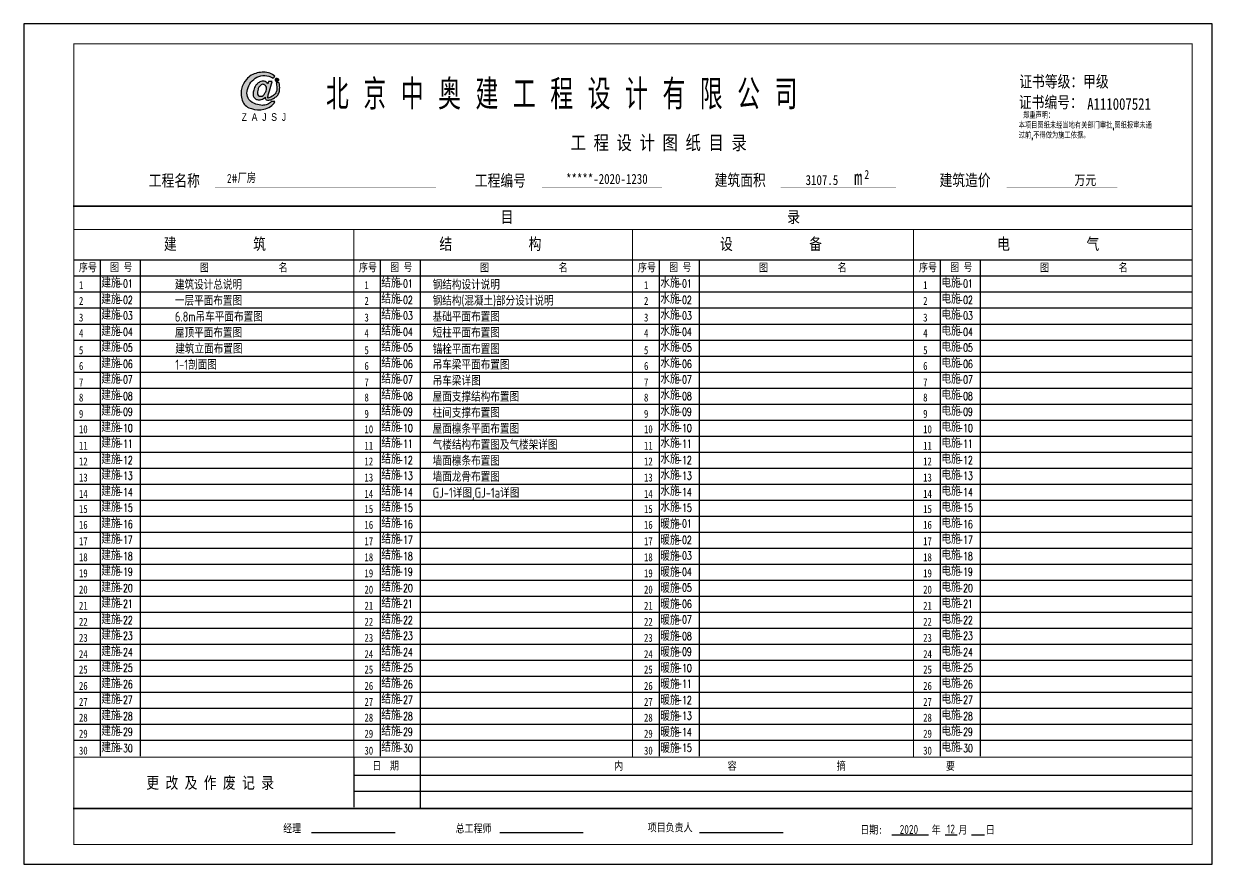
# Model space of a CAD drawing. Extents: x -33967 to 1773478, y -1022458 to -784650.
# Drawn here: x 41065 to 100465, y -826650 to -784650 of the extents above; entities that cross this region are included whole.
import ezdxf
from ezdxf.enums import TextEntityAlignment as Align

# ---------------------------------------------------------------- set-up
doc = ezdxf.new("R2010")
doc.units = 0
doc.header["$LTSCALE"] = 1000
doc.header["$MEASUREMENT"] = 0
for name, color, linetype in [('PUB_TEXT', 7, 'Continuous'), ('PUB_TITLE', 4, 'Continuous'), ('TK', 4, 'Continuous'), ('图框文字', 120, 'Continuous'), ('图签', 3, 'Continuous')]:
    doc.layers.add(name, color=color, linetype=linetype)
doc.styles.add('$DDT_AUDIT_GENERATED_(A9)', font='', dxfattribs={"width": 0.8})
doc.styles.add('-黑体', font='tssdeng.shx', dxfattribs={"bigfont": 'tssdchn.shx'})
doc.styles.add('_HZTXT', font='tssdeng.shx', dxfattribs={"width": 0.8, "bigfont": 'tssdchn.shx'})
doc.styles.add('_ROMANS', font='ROMANS.shx', dxfattribs={"width": 0.6})
doc.styles.add('HZ', font='txt.shx', dxfattribs={"width": 0.8, "bigfont": '000hztxt.shx'})
doc.styles.get('$DDT_AUDIT_GENERATED_(A9)').set_extended_font_data('SimSun')

# ---------------------------------------------------------------- blocks, each defined once
blk = doc.blocks.new('dd')
at = {"layer": '图签'}
h = blk.add_hatch(color=5, dxfattribs=at)
h.set_gradient(color1=(0, 0, 255), color2=(36, 36, 255), one_color=1, tint=0.57)
h.paths.add_polyline_path([(452, 1270, -0.093206), (531, 1562, -0.136321), (716, 1807, -0.161039), (988, 1948, -0.108591), (1307, 1935, -0.049497), (1479, 1861, 0.062627), (1539, 1932, 0.094388), (1351, 2056, 0.136326), (854, 2062, 0.161722), (430, 1810, 0.133661), (243, 1435, 0.158414), (286, 937, 0.22517), (632, 669, 0.138663), (1107, 646, 0.074676), (1375, 753, 0.125344), (1543, 944, 0.006312), (1413, 948, -0.090385), (1244, 833, -0.096745), (1053, 797, -0.073845), (803, 850, -0.140868), (530, 1020, -0.160753)])
h = blk.add_hatch(color=5, dxfattribs=at)
h.set_gradient(color1=(0, 0, 255), color2=(36, 36, 255), one_color=1, tint=0.57)
h.paths.add_polyline_path([(1306, 1289, 0.011169), (1334, 1370, 0.005807), (1431, 1724, 0.01105), (1292, 1724, 0.016796), (1267, 1634, 0.125943), (1203, 1704, 0.083806), (1120, 1739, 0.082879), (1047, 1739, -0.008503), (952, 1710, 0.060057), (844, 1628, 0.086078), (774, 1532, 0.099424), (705, 1347, 0.12153), (690, 1225, 0.102644), (719, 1122, 0.056648), (797, 1042, 0.092914), (913, 1013, 0.194578), (1098, 1064, -0.002562), (1175, 1122, 0.064354), (1167, 1068, 0.172385), (1207, 1017, 0.105458), (1300, 1002, 0.086567), (1454, 1046, 0.047674), (1592, 1136, 0.166359), (1692, 1274, 0.096748), (1728, 1431, 0.03151), (1728, 1548, 0.041815), (1700, 1691, 0.007654), (1588, 1673, -0.009919), (1610, 1585, -0.068269), (1624, 1482, -0.105336), (1605, 1352, -0.14652), (1528, 1223, -0.070486), (1434, 1151, -0.077937), (1341, 1103, -0.127098), (1272, 1084, -0.114215), (1267, 1129, -0.007609)])
h.paths.add_polyline_path([(865, 1245, -0.099994), (863, 1328, -0.050974), (888, 1427, -0.120527), (938, 1529, -0.043888), (1002, 1595, -0.08446), (1063, 1619, -0.147309), (1127, 1607, -0.037474), (1177, 1572, -0.06931), (1209, 1507, -0.067662), (1213, 1431, -0.02676), (1211, 1413, 0.017209), (1183, 1329, -0.048815), (1120, 1223, -0.139096), (1046, 1163, -0.097991), (944, 1153, -0.085394), (909, 1169, -0.149141)], flags=16)
h = blk.add_hatch(color=1, dxfattribs=at)
h.set_gradient(color1=(255, 0, 0), color2=(255, 0, 0), tint=0.57)
h.paths.add_polyline_path([(1557, 1818, 0.386553), (1564, 1757, 0.170676), (1604, 1736, 0.082224), (1657, 1743, 0.087509), (1686, 1766, 0.264235), (1694, 1804, 0.244333), (1636, 1850, 0.30271)])
blk.add_lwpolyline([(1539, 1932, 0.094388), (1351, 2056, 0.136326), (854, 2062, 0.161722), (430, 1810, 0.133661), (243, 1435, 0.158414), (286, 937, 0.22517), (632, 669, 0.138663), (1107, 646, 0.074676), (1375, 753, 0.125344), (1543, 944, 0.006312), (1413, 948, -0.090385), (1244, 833, -0.096745), (1053, 797, -0.073845), (803, 850, -0.140868), (530, 1020, -0.160753), (452, 1270, -0.093206), (531, 1562, -0.136321), (716, 1807, -0.161039), (988, 1948, -0.108591), (1307, 1935, -0.049497), (1479, 1861, 0.062627)], format="xyb", close=True, dxfattribs=at)
for points in [[(1431, 1724, 0.011041), (1292, 1724, 0.016796), (1267, 1634, 0.125943), (1203, 1704, 0.083806), (1120, 1739, 0.082879), (1047, 1739, -0.008503), (952, 1710, 0.060057), (844, 1628, 0.086078), (774, 1532, 0.099424), (705, 1347, 0.12153), (690, 1225, 0.102644), (719, 1122, 0.056648), (797, 1042, 0.092914), (913, 1013, 0.194578), (1098, 1064, -0.002562), (1175, 1122, 0.064354), (1167, 1068, 0.172385), (1207, 1017, 0.105458), (1300, 1002, 0.086567), (1454, 1046, 0.047674), (1592, 1136, 0.166359), (1692, 1274, 0.096748), (1728, 1431, 0.03151), (1728, 1548, 0.041815), (1700, 1691, 0.007654), (1588, 1673, -0.009919), (1610, 1585, -0.068269), (1624, 1482, -0.105336), (1605, 1352, -0.14652), (1528, 1223, -0.070486), (1434, 1151, -0.077937), (1341, 1103, -0.127098), (1272, 1084, -0.114215), (1267, 1129, -0.007609), (1306, 1289, 0.011169), (1334, 1370, 0.005782), (1430, 1722, 0.069025)], [(1213, 1431, 0.067662), (1209, 1507, 0.06931), (1177, 1572, 0.037474), (1127, 1607, 0.147309), (1063, 1619, 0.08446), (1002, 1595, 0.043888), (938, 1529, 0.120527), (888, 1427, 0.050974), (863, 1328, 0.099994), (865, 1245, 0.149141), (909, 1169, 0.085394), (944, 1153, 0.097991), (1046, 1163, 0.139096), (1120, 1223, 0.048815), (1183, 1329, -0.017209), (1211, 1413, 0.02676), (1213, 1431, 0.441273)], [(1694, 1804, 0.243958), (1636, 1850, 0.303117), (1557, 1818, 0.386553), (1564, 1757, 0.170676), (1604, 1736, 0.082224), (1657, 1743, 0.087509), (1686, 1766, 0.264235), (1694, 1804, -7.823139)]]:
    blk.add_lwpolyline(points, format="xyb", dxfattribs=at)
at = {"insert": (246, 492), "char_height": 300, "width": 8000, "attachment_point": 1, "style": 'HZ'}
blk.add_mtext('{\\fArial|b0|i0|c0|p32;Z  A  J  S  J}', dxfattribs=at)

msp = doc.modelspace()

# ---------------------------------------------------------------- linework, layer by layer
at = {"color": 0}
for p, q in [((43565.3, -796453.7), (99461.4, -796453.7)), ((44878.4, -796467.3), (44878.4, -821247.1)), ((46878.4, -796467.3), (46878.4, -821247.1)), ((58875.1, -796467.3), (58875.1, -821247.1)), ((60875.1, -796467.3), (60875.1, -823848)), ((72819.9, -796467.3), (72819.9, -821247.1)), ((74819.9, -796467.3), (74819.9, -821247.1)), ((86866.1, -796467.3), (86866.1, -821247.1)), ((88866.1, -796467.3), (88866.1, -821247.1)), ((43565.3, -797253.7), (99461.4, -797253.7)), ((43565.3, -798053.7), (99461.4, -798053.7)), ((43565.3, -798853.7), (99461.4, -798853.7)), ((43565.3, -799653.7), (99461.4, -799653.7)), ((43565.3, -800453.7), (99461.4, -800453.7)), ((43565.3, -801253.7), (99461.4, -801253.7)), ((43565.3, -802053.7), (99461.4, -802053.7)), ((43565.3, -802853.7), (99461.4, -802853.7)), ((43565.3, -803653.7), (99461.4, -803653.7)), ((43565.3, -804453.7), (99461.4, -804453.7)), ((43565.3, -805253.7), (99461.4, -805253.7)), ((43565.3, -806053.7), (99461.4, -806053.7)), ((43565.3, -806853.7), (99461.4, -806853.7)), ((43565.3, -807653.7), (99461.4, -807653.7)), ((43565.3, -808453.7), (99461.4, -808453.7)), ((43565.3, -809253.7), (99461.4, -809253.7)), ((43565.3, -810053.7), (99461.4, -810053.7)), ((43565.3, -810853.7), (99461.4, -810853.7)), ((43565.3, -811653.7), (99461.4, -811653.7)), ((43565.3, -812453.7), (99461.4, -812453.7)), ((43565.3, -813253.7), (99461.4, -813253.7)), ((43565.3, -814053.7), (99461.4, -814053.7)), ((43565.3, -814853.7), (99461.4, -814853.7)), ((43565.3, -815653.7), (99461.4, -815653.7)), ((43565.3, -816453.7), (99461.4, -816453.7)), ((43565.3, -817253.7), (99461.4, -817253.7)), ((43565.3, -818053.7), (99461.4, -818053.7)), ((43565.3, -818853.7), (99461.4, -818853.7)), ((43565.3, -819653.7), (99461.4, -819653.7)), ((43565.3, -820453.7), (99461.4, -820453.7)), ((57556.9, -821319.8), (57556.9, -823799.4)), ((57556.9, -822205.6), (99465.3, -822205.6)), ((57556.9, -823005.6), (99465.3, -823005.6)), ((55452.8, -825072.3), (59627.3, -825072.3)), ((64854.2, -825072.3), (69028.7, -825072.3)), ((74846.3, -825072.3), (79020.7, -825072.3)), ((84443.6, -825186.7), (86290.8, -825186.7)), ((87120.7, -825186.7), (87709.6, -825186.7)), ((88432.5, -825186.7), (89075, -825186.7))]:
    msp.add_line(p, q, dxfattribs=at)
for points, const_width in [([(50616.1, -792813.9), (61671.3, -792813.9)], 27.6), ([(66968.3, -792813.9), (72968.3, -792813.9)], 27.6), ([(78897.8, -792813.9), (84660.4, -792813.9)], 27.6), ([(90194.8, -792813.9), (95720, -792813.9)], 27.6), ([(43527.2, -793759.7), (99480.3, -793759.7)], 82.8), ([(43565.3, -794934.9), (99448.4, -794934.9)], 27.6), ([(57561.9, -794917.2), (57561.9, -821300.6)], 36.8), ([(71490.3, -794917.2), (71490.3, -821300.6)], 36.8), ([(71490.3, -794917.2), (71490.3, -821300.6)], 36.8), ([(85536.4, -794899.4), (85536.4, -821282.9)], 36.8), ([(85536.4, -794899.4), (85536.4, -821282.9)], 36.8), ([(85536.4, -794917.2), (85536.4, -821300.6)], 36.8), ([(43530, -821300.6), (99449.3, -821300.6)], 27.6), ([(43566.3, -821300.6), (99449.3, -821300.6)], 27.6), ([(43530, -823864.6), (99449.3, -823864.6)], 82.8)]:
    msp.add_lwpolyline(points, dxfattribs=dict(const_width=const_width))
at = {"color": 0, "const_width": 50}
for points in [[(43565.3, -794934.9), (99448.4, -794934.9)], [(57561.9, -794917.2), (57561.9, -821300.6)], [(71490.3, -794917.2), (71490.3, -821300.6)], [(85536.4, -794899.4), (85536.4, -821282.9)], [(43566.3, -821300.6), (99449.3, -821300.6)]]:
    msp.add_lwpolyline(points, dxfattribs=at)
at = {"layer": 'PUB_TITLE'}
msp.add_lwpolyline([(100465.3, -826650.2), (100465.3, -784650.2), (41065.3, -784650.2), (41065.3, -826650.2), (100465.3, -826650.2)], dxfattribs=at)
msp.add_lwpolyline([(41065.3, -826650.2), (100465.3, -826650.2), (100465.3, -784650.2), (41065.3, -784650.2)], close=True, dxfattribs=at)
at = {"layer": 'TK', "const_width": 50}
msp.add_lwpolyline([(43565.3, -785650.2), (99465.3, -785650.2), (99465.3, -825671.7), (43565.3, -825671.7), (43565.3, -785650.2)], dxfattribs=at)

# ---------------------------------------------------------------- block references
at = {"layer": '图签', "xscale": 1.28000000026077, "yscale": 1.28000000026077, "zscale": 1.28000000026077}
msp.add_blockref('dd', (51642.1, -789748.4), dxfattribs=at)

# ---------------------------------------------------------------- texts
at = {"style": '-黑体', "width": 0.8}
msp.add_text('北 京 中 奥 建 工 程 设 计 有 限 公 司', height=1500, dxfattribs=at).set_placement((56171.2, -788934.4))
at = {"insert": (90792.3, -789078.1), "char_height": 300, "width": 8000, "attachment_point": 1, "style": 'HZ'}
msp.add_mtext(' 郑重声明：\\P本项目图纸未经当地有关部门审批,图纸报审未通 \\P过前,不得做为施工依据。', dxfattribs=at)
at = {"layer": 'PUB_TEXT'}
for s, height, style, width, p in [('证书等级：甲级', 585, '$DDT_AUDIT_GENERATED_(A9)', 0.8, (90821.8, -787827.4)), ('证书编号：', 585, '$DDT_AUDIT_GENERATED_(A9)', 0.8, (90801.4, -788863)), ('A111007521', 585, '$DDT_AUDIT_GENERATED_(A9)', 0.8, (94217.8, -788949.4)), ('工 程 设 计 图 纸 目 录', 702, '$DDT_AUDIT_GENERATED_(A9)', 0.8, (68398.9, -790944.7)), ('工程名称', 585, '$DDT_AUDIT_GENERATED_(A9)', 0.8, (47313.8, -792777.5)), ('工程编号', 585, '$DDT_AUDIT_GENERATED_(A9)', 0.8, (63609.3, -792776)), ('建筑面积', 585, '$DDT_AUDIT_GENERATED_(A9)', 0.8, (75595.4, -792754.6)), ('建筑造价', 585, '$DDT_AUDIT_GENERATED_(A9)', 0.8, (86835.8, -792755.2)), ('目                                           录', 585, '$DDT_AUDIT_GENERATED_(A9)', 0.8, (64896.3, -794598.3)), ('建            筑', 585, '$DDT_AUDIT_GENERATED_(A9)', 0.8, (48070.4, -795944.1)), ('结            构', 585, '$DDT_AUDIT_GENERATED_(A9)', 0.8, (61838.2, -795944.1)), ('设            备', 585, '$DDT_AUDIT_GENERATED_(A9)', 0.8, (75864.3, -795944.1)), ('电            气', 585, '$DDT_AUDIT_GENERATED_(A9)', 0.8, (89718.2, -795944.1)), ('序号', 400, '$DDT_AUDIT_GENERATED_(A9)', 0.8, (43823.3, -797022.2)), ('图 号', 400, '$DDT_AUDIT_GENERATED_(A9)', 0.8, (45378.7, -797015.8)), ('图                名', 400, '$DDT_AUDIT_GENERATED_(A9)', 0.8, (49870.5, -797026.9)), ('序号', 400, '$DDT_AUDIT_GENERATED_(A9)', 0.8, (57820, -797022.2)), ('图 号', 400, '$DDT_AUDIT_GENERATED_(A9)', 0.8, (59375.3, -797015.8)), ('图                名', 400, '$DDT_AUDIT_GENERATED_(A9)', 0.8, (63867.1, -797026.9)), ('序号', 400, '$DDT_AUDIT_GENERATED_(A9)', 0.8, (71764.9, -797022.2)), ('图 号', 400, '$DDT_AUDIT_GENERATED_(A9)', 0.8, (73320.2, -797015.8)), ('图                名', 400, '$DDT_AUDIT_GENERATED_(A9)', 0.8, (77812, -797026.9)), ('序号', 400, '$DDT_AUDIT_GENERATED_(A9)', 0.8, (85811, -797022.2)), ('图 号', 400, '$DDT_AUDIT_GENERATED_(A9)', 0.8, (87366.4, -797015.8)), ('图                名', 400, '$DDT_AUDIT_GENERATED_(A9)', 0.8, (91858.2, -797026.9)), ('1', 400, '$DDT_AUDIT_GENERATED_(A9)', 0.8, (43823.3, -797911.4)), ('建施', 500, '_HZTXT', 0.8, (44940.7, -797834.7)), ('-01', 400, '_ROMANS', 0.7, (45717.7, -797834.7)), ('1', 400, '$DDT_AUDIT_GENERATED_(A9)', 0.8, (58093.1, -797911.4)), ('结施', 500, '_HZTXT', 0.8, (58937.3, -797834.7)), ('-01', 400, '_ROMANS', 0.7, (59714.3, -797834.7)), ('1', 400, '$DDT_AUDIT_GENERATED_(A9)', 0.8, (72064, -797911.4)), ('水施', 500, '_HZTXT', 0.8, (72882.2, -797834.7)), ('-01', 400, '_ROMANS', 0.7, (73659.2, -797834.7)), ('1', 400, '$DDT_AUDIT_GENERATED_(A9)', 0.8, (86017.2, -797911.4)), ('电施', 500, '_HZTXT', 0.8, (86928.4, -797834.7)), ('-01', 400, '_ROMANS', 0.7, (87705.4, -797834.7)), ('2', 400, '$DDT_AUDIT_GENERATED_(A9)', 0.8, (43823.3, -798698.6)), ('建施', 500, '_HZTXT', 0.8, (44940.7, -798652.1)), ('-02', 400, '_ROMANS', 0.7, (45717.7, -798652.1)), ('2', 400, '$DDT_AUDIT_GENERATED_(A9)', 0.8, (58093.1, -798698.6)), ('结施', 500, '_HZTXT', 0.8, (58937.3, -798634.7)), ('-02', 400, '_ROMANS', 0.7, (59714.3, -798652.1)), ('2', 400, '$DDT_AUDIT_GENERATED_(A9)', 0.8, (72064, -798698.6)), ('水施', 500, '_HZTXT', 0.8, (72882.2, -798634.7)), ('-02', 400, '_ROMANS', 0.7, (73659.2, -798652.1)), ('2', 400, '$DDT_AUDIT_GENERATED_(A9)', 0.8, (86017.2, -798698.6)), ('电施', 500, '_HZTXT', 0.8, (86928.4, -798634.7)), ('-02', 400, '_ROMANS', 0.7, (87705.4, -798652.1)), ('建施', 500, '_HZTXT', 0.8, (44940.7, -799434.7)), ('结施', 500, '_HZTXT', 0.8, (58937.3, -799434.7)), ('水施', 500, '_HZTXT', 0.8, (72882.2, -799434.7)), ('电施', 500, '_HZTXT', 0.8, (86928.4, -799434.7)), ('3', 400, '$DDT_AUDIT_GENERATED_(A9)', 0.8, (43823.3, -799529.5)), ('-03', 400, '_ROMANS', 0.7, (45717.7, -799434.7)), ('3', 400, '$DDT_AUDIT_GENERATED_(A9)', 0.8, (58093.1, -799529.5)), ('-03', 400, '_ROMANS', 0.7, (59714.3, -799434.7)), ('3', 400, '$DDT_AUDIT_GENERATED_(A9)', 0.8, (72064, -799529.5)), ('-03', 400, '_ROMANS', 0.7, (73659.2, -799434.7)), ('3', 400, '$DDT_AUDIT_GENERATED_(A9)', 0.8, (86017.2, -799529.5)), ('-03', 400, '_ROMANS', 0.7, (87705.4, -799434.7)), ('4', 400, '$DDT_AUDIT_GENERATED_(A9)', 0.8, (43823.3, -800316.7)), ('建施', 500, '_HZTXT', 0.8, (44940.7, -800252.1)), ('-04', 400, '_ROMANS', 0.7, (45717.7, -800252.1)), ('4', 400, '$DDT_AUDIT_GENERATED_(A9)', 0.8, (58093.1, -800316.7)), ('结施', 500, '_HZTXT', 0.8, (58937.3, -800234.7)), ('-04', 400, '_ROMANS', 0.7, (59714.3, -800252.1)), ('4', 400, '$DDT_AUDIT_GENERATED_(A9)', 0.8, (72064, -800316.7)), ('水施', 500, '_HZTXT', 0.8, (72882.2, -800234.7)), ('-04', 400, '_ROMANS', 0.7, (73659.2, -800252.1)), ('4', 400, '$DDT_AUDIT_GENERATED_(A9)', 0.8, (86017.2, -800316.7)), ('电施', 500, '_HZTXT', 0.8, (86928.4, -800234.7)), ('-04', 400, '_ROMANS', 0.7, (87705.4, -800252.1)), ('建施', 500, '_HZTXT', 0.8, (44940.7, -801034.7)), ('-05', 400, '_ROMANS', 0.7, (45717.7, -801034.7)), ('结施', 500, '_HZTXT', 0.8, (58937.3, -801034.7)), ('-05', 400, '_ROMANS', 0.7, (59714.3, -801034.7)), ('水施', 500, '_HZTXT', 0.8, (72882.2, -801034.7)), ('-05', 400, '_ROMANS', 0.7, (73659.2, -801034.7)), ('电施', 500, '_HZTXT', 0.8, (86928.4, -801034.7)), ('-05', 400, '_ROMANS', 0.7, (87705.4, -801034.7)), ('5', 400, '$DDT_AUDIT_GENERATED_(A9)', 0.8, (43823.3, -801162.2)), ('建施', 500, '_HZTXT', 0.8, (44940.7, -801852.1)), ('5', 400, '$DDT_AUDIT_GENERATED_(A9)', 0.8, (58093.1, -801162.2)), ('结施', 500, '_HZTXT', 0.8, (58937.3, -801834.7)), ('5', 400, '$DDT_AUDIT_GENERATED_(A9)', 0.8, (72064, -801162.2)), ('水施', 500, '_HZTXT', 0.8, (72882.2, -801834.7)), ('5', 400, '$DDT_AUDIT_GENERATED_(A9)', 0.8, (86017.2, -801162.2)), ('电施', 500, '_HZTXT', 0.8, (86928.4, -801834.7)), ('6', 400, '$DDT_AUDIT_GENERATED_(A9)', 0.8, (43823.3, -801949.4)), ('-06', 400, '_ROMANS', 0.7, (45717.7, -801852.1)), ('6', 400, '$DDT_AUDIT_GENERATED_(A9)', 0.8, (58093.1, -801949.4)), ('-06', 400, '_ROMANS', 0.7, (59714.3, -801852.1)), ('6', 400, '$DDT_AUDIT_GENERATED_(A9)', 0.8, (72064, -801949.4)), ('-06', 400, '_ROMANS', 0.7, (73659.2, -801852.1)), ('6', 400, '$DDT_AUDIT_GENERATED_(A9)', 0.8, (86017.2, -801949.4)), ('-06', 400, '_ROMANS', 0.7, (87705.4, -801852.1)), ('7', 400, '$DDT_AUDIT_GENERATED_(A9)', 0.8, (43823.3, -802765.7)), ('建施', 500, '_HZTXT', 0.8, (44940.7, -802634.7)), ('-07', 400, '_ROMANS', 0.7, (45717.7, -802634.7)), ('7', 400, '$DDT_AUDIT_GENERATED_(A9)', 0.8, (58093.1, -802765.7)), ('结施', 500, '_HZTXT', 0.8, (58937.3, -802634.7)), ('-07', 400, '_ROMANS', 0.7, (59714.3, -802634.7)), ('7', 400, '$DDT_AUDIT_GENERATED_(A9)', 0.8, (72064, -802765.7)), ('水施', 500, '_HZTXT', 0.8, (72882.2, -802634.7)), ('-07', 400, '_ROMANS', 0.7, (73659.2, -802634.7)), ('7', 400, '$DDT_AUDIT_GENERATED_(A9)', 0.8, (86017.2, -802765.7)), ('电施', 500, '_HZTXT', 0.8, (86928.4, -802634.7)), ('-07', 400, '_ROMANS', 0.7, (87705.4, -802634.7)), ('建施', 500, '_HZTXT', 0.8, (44940.7, -803452.1)), ('-08', 400, '_ROMANS', 0.7, (45717.7, -803452.1)), ('结施', 500, '_HZTXT', 0.8, (58937.3, -803434.7)), ('-08', 400, '_ROMANS', 0.7, (59714.3, -803452.1)), ('水施', 500, '_HZTXT', 0.8, (72882.2, -803434.7)), ('-08', 400, '_ROMANS', 0.7, (73659.2, -803452.1)), ('电施', 500, '_HZTXT', 0.8, (86928.4, -803434.7)), ('-08', 400, '_ROMANS', 0.7, (87705.4, -803452.1)), ('8', 400, '$DDT_AUDIT_GENERATED_(A9)', 0.8, (43823.3, -803523.7)), ('8', 400, '$DDT_AUDIT_GENERATED_(A9)', 0.8, (58093.1, -803523.7)), ('8', 400, '$DDT_AUDIT_GENERATED_(A9)', 0.8, (72064, -803523.7)), ('8', 400, '$DDT_AUDIT_GENERATED_(A9)', 0.8, (86017.2, -803523.7)), ('9', 400, '$DDT_AUDIT_GENERATED_(A9)', 0.8, (43823.3, -804340.1)), ('建施', 500, '_HZTXT', 0.8, (44940.7, -804234.7)), ('-09', 400, '_ROMANS', 0.7, (45717.7, -804234.7)), ('9', 400, '$DDT_AUDIT_GENERATED_(A9)', 0.8, (58093.1, -804340.1)), ('结施', 500, '_HZTXT', 0.8, (58937.3, -804234.7)), ('-09', 400, '_ROMANS', 0.7, (59714.3, -804234.7)), ('9', 400, '$DDT_AUDIT_GENERATED_(A9)', 0.8, (72064, -804340.1)), ('水施', 500, '_HZTXT', 0.8, (72882.2, -804234.7)), ('-09', 400, '_ROMANS', 0.7, (73659.2, -804234.7)), ('9', 400, '$DDT_AUDIT_GENERATED_(A9)', 0.8, (86017.2, -804340.1)), ('电施', 500, '_HZTXT', 0.8, (86928.4, -804234.7)), ('-09', 400, '_ROMANS', 0.7, (87705.4, -804234.7)), ('10', 400, '$DDT_AUDIT_GENERATED_(A9)', 0.8, (43823.3, -805112.7)), ('建施', 500, '_HZTXT', 0.8, (44940.7, -805052.1)), ('-10', 400, '_ROMANS', 0.7, (45717.7, -805052.1)), ('10', 400, '$DDT_AUDIT_GENERATED_(A9)', 0.8, (58093.1, -805112.7)), ('结施', 500, '_HZTXT', 0.8, (58937.3, -805034.7)), ('-10', 400, '_ROMANS', 0.7, (59714.3, -805052.1)), ('10', 400, '$DDT_AUDIT_GENERATED_(A9)', 0.8, (72064, -805112.7)), ('水施', 500, '_HZTXT', 0.8, (72882.2, -805034.7)), ('-10', 400, '_ROMANS', 0.7, (73659.2, -805052.1)), ('10', 400, '$DDT_AUDIT_GENERATED_(A9)', 0.8, (86017.2, -805112.7)), ('电施', 500, '_HZTXT', 0.8, (86928.4, -805034.7)), ('-10', 400, '_ROMANS', 0.7, (87705.4, -805052.1)), ('建施', 500, '_HZTXT', 0.8, (44940.7, -805834.7)), ('-11', 400, '_ROMANS', 0.7, (45717.7, -805834.7)), ('结施', 500, '_HZTXT', 0.8, (58937.3, -805834.7)), ('-11', 400, '_ROMANS', 0.7, (59714.3, -805834.7)), ('水施', 500, '_HZTXT', 0.8, (72882.2, -805834.7)), ('-11', 400, '_ROMANS', 0.7, (73659.2, -805834.7)), ('电施', 500, '_HZTXT', 0.8, (86928.4, -805834.7)), ('-11', 400, '_ROMANS', 0.7, (87705.4, -805834.7)), ('11', 400, '$DDT_AUDIT_GENERATED_(A9)', 0.8, (43823.3, -805935.7)), ('11', 400, '$DDT_AUDIT_GENERATED_(A9)', 0.8, (58093.1, -805935.7)), ('11', 400, '$DDT_AUDIT_GENERATED_(A9)', 0.8, (72064, -805935.7)), ('11', 400, '$DDT_AUDIT_GENERATED_(A9)', 0.8, (86017.2, -805935.7)), ('12', 400, '$DDT_AUDIT_GENERATED_(A9)', 0.8, (43823.3, -806722.9)), ('建施', 500, '_HZTXT', 0.8, (44940.7, -806652.1)), ('-12', 400, '_ROMANS', 0.7, (45717.7, -806652.1)), ('12', 400, '$DDT_AUDIT_GENERATED_(A9)', 0.8, (58093.1, -806722.9)), ('结施', 500, '_HZTXT', 0.8, (58937.3, -806634.7)), ('-12', 400, '_ROMANS', 0.7, (59714.3, -806652.1)), ('12', 400, '$DDT_AUDIT_GENERATED_(A9)', 0.8, (72064, -806722.9)), ('水施', 500, '_HZTXT', 0.8, (72882.2, -806634.7)), ('-12', 400, '_ROMANS', 0.7, (73659.2, -806652.1)), ('12', 400, '$DDT_AUDIT_GENERATED_(A9)', 0.8, (86017.2, -806722.9)), ('电施', 500, '_HZTXT', 0.8, (86928.4, -806634.7)), ('-12', 400, '_ROMANS', 0.7, (87705.4, -806652.1)), ('13', 400, '$DDT_AUDIT_GENERATED_(A9)', 0.8, (43823.3, -807524.6)), ('建施', 500, '_HZTXT', 0.8, (44940.7, -807434.7)), ('-13', 400, '_ROMANS', 0.7, (45717.7, -807434.7)), ('13', 400, '$DDT_AUDIT_GENERATED_(A9)', 0.8, (58093.1, -807524.6)), ('结施', 500, '_HZTXT', 0.8, (58937.3, -807434.7)), ('-13', 400, '_ROMANS', 0.7, (59714.3, -807434.7)), ('13', 400, '$DDT_AUDIT_GENERATED_(A9)', 0.8, (72064, -807524.6)), ('水施', 500, '_HZTXT', 0.8, (72882.2, -807434.7)), ('-13', 400, '_ROMANS', 0.7, (73659.2, -807434.7)), ('13', 400, '$DDT_AUDIT_GENERATED_(A9)', 0.8, (86017.2, -807524.6)), ('电施', 500, '_HZTXT', 0.8, (86928.4, -807434.7)), ('-13', 400, '_ROMANS', 0.7, (87705.4, -807434.7)), ('建施', 500, '_HZTXT', 0.8, (44940.7, -808252.1)), ('结施', 500, '_HZTXT', 0.8, (58937.3, -808234.7)), ('水施', 500, '_HZTXT', 0.8, (72882.2, -808234.7)), ('电施', 500, '_HZTXT', 0.8, (86928.4, -808234.7)), ('14', 400, '$DDT_AUDIT_GENERATED_(A9)', 0.8, (43823.3, -808341)), ('-14', 400, '_ROMANS', 0.7, (45717.7, -808252.1)), ('14', 400, '$DDT_AUDIT_GENERATED_(A9)', 0.8, (58093.1, -808341)), ('-14', 400, '_ROMANS', 0.7, (59714.3, -808252.1)), ('14', 400, '$DDT_AUDIT_GENERATED_(A9)', 0.8, (72064, -808341)), ('-14', 400, '_ROMANS', 0.7, (73659.2, -808252.1)), ('14', 400, '$DDT_AUDIT_GENERATED_(A9)', 0.8, (86017.2, -808341)), ('-14', 400, '_ROMANS', 0.7, (87705.4, -808252.1)), ('15', 400, '$DDT_AUDIT_GENERATED_(A9)', 0.8, (43823.3, -809099)), ('建施', 500, '_HZTXT', 0.8, (44940.7, -809034.7)), ('-15', 400, '_ROMANS', 0.7, (45717.7, -809034.7)), ('15', 400, '$DDT_AUDIT_GENERATED_(A9)', 0.8, (58093.1, -809099)), ('结施', 500, '_HZTXT', 0.8, (58937.3, -809034.7)), ('-15', 400, '_ROMANS', 0.7, (59714.3, -809034.7)), ('15', 400, '$DDT_AUDIT_GENERATED_(A9)', 0.8, (72064, -809099)), ('水施', 500, '_HZTXT', 0.8, (72882.2, -809034.7)), ('-15', 400, '_ROMANS', 0.7, (73659.2, -809034.7)), ('15', 400, '$DDT_AUDIT_GENERATED_(A9)', 0.8, (86017.2, -809099)), ('电施', 500, '_HZTXT', 0.8, (86928.4, -809034.7)), ('-15', 400, '_ROMANS', 0.7, (87705.4, -809034.7)), ('16', 400, '$DDT_AUDIT_GENERATED_(A9)', 0.8, (43823.3, -809886.2)), ('建施', 500, '_HZTXT', 0.8, (44940.7, -809852.1)), ('-16', 400, '_ROMANS', 0.7, (45717.7, -809852.1)), ('16', 400, '$DDT_AUDIT_GENERATED_(A9)', 0.8, (58093.1, -809886.2)), ('结施', 500, '_HZTXT', 0.8, (58937.3, -809834.7)), ('-16', 400, '_ROMANS', 0.7, (59714.3, -809852.1)), ('16', 400, '$DDT_AUDIT_GENERATED_(A9)', 0.8, (72064, -809886.2)), ('暖施', 500, '_HZTXT', 0.8, (72882.2, -809884.8)), ('-01', 400, '_ROMANS', 0.7, (73659.2, -809828)), ('16', 400, '$DDT_AUDIT_GENERATED_(A9)', 0.8, (86017.2, -809886.2)), ('电施', 500, '_HZTXT', 0.8, (86928.4, -809834.7)), ('-16', 400, '_ROMANS', 0.7, (87705.4, -809852.1)), ('建施', 500, '_HZTXT', 0.8, (44940.7, -810634.7)), ('结施', 500, '_HZTXT', 0.8, (58937.3, -810634.7)), ('暖施', 500, '_HZTXT', 0.8, (72882.2, -810684.8)), ('电施', 500, '_HZTXT', 0.8, (86928.4, -810634.7)), ('17', 400, '$DDT_AUDIT_GENERATED_(A9)', 0.8, (43823.3, -810706.3)), ('-17', 400, '_ROMANS', 0.7, (45717.7, -810634.7)), ('17', 400, '$DDT_AUDIT_GENERATED_(A9)', 0.8, (58093.1, -810706.3)), ('-17', 400, '_ROMANS', 0.7, (59714.3, -810634.7)), ('17', 400, '$DDT_AUDIT_GENERATED_(A9)', 0.8, (72064, -810706.3)), ('-02', 400, '_ROMANS', 0.7, (73659.2, -810645.5)), ('17', 400, '$DDT_AUDIT_GENERATED_(A9)', 0.8, (86017.2, -810706.3)), ('-17', 400, '_ROMANS', 0.7, (87705.4, -810634.7)), ('18', 400, '$DDT_AUDIT_GENERATED_(A9)', 0.8, (43823.3, -811508.1)), ('建施', 500, '_HZTXT', 0.8, (44940.7, -811452.1)), ('-18', 400, '_ROMANS', 0.7, (45717.7, -811452.1)), ('18', 400, '$DDT_AUDIT_GENERATED_(A9)', 0.8, (58093.1, -811508.1)), ('结施', 500, '_HZTXT', 0.8, (58937.3, -811434.7)), ('-18', 400, '_ROMANS', 0.7, (59714.3, -811452.1)), ('18', 400, '$DDT_AUDIT_GENERATED_(A9)', 0.8, (72064, -811508.1)), ('暖施', 500, '_HZTXT', 0.8, (72882.2, -811484.8)), ('-03', 400, '_ROMANS', 0.7, (73659.2, -811428)), ('18', 400, '$DDT_AUDIT_GENERATED_(A9)', 0.8, (86017.2, -811508.1)), ('电施', 500, '_HZTXT', 0.8, (86928.4, -811434.7)), ('-18', 400, '_ROMANS', 0.7, (87705.4, -811452.1)), ('19', 400, '$DDT_AUDIT_GENERATED_(A9)', 0.8, (43823.3, -812309.8)), ('建施', 500, '_HZTXT', 0.8, (44940.7, -812234.7)), ('-19', 400, '_ROMANS', 0.7, (45717.7, -812234.7)), ('19', 400, '$DDT_AUDIT_GENERATED_(A9)', 0.8, (58093.1, -812309.8)), ('结施', 500, '_HZTXT', 0.8, (58937.3, -812234.7)), ('-19', 400, '_ROMANS', 0.7, (59714.3, -812234.7)), ('19', 400, '$DDT_AUDIT_GENERATED_(A9)', 0.8, (72064, -812309.8)), ('暖施', 500, '_HZTXT', 0.8, (72882.2, -812284.8)), ('-04', 400, '_ROMANS', 0.7, (73659.2, -812245.5)), ('19', 400, '$DDT_AUDIT_GENERATED_(A9)', 0.8, (86017.2, -812309.8)), ('电施', 500, '_HZTXT', 0.8, (86928.4, -812234.7)), ('-19', 400, '_ROMANS', 0.7, (87705.4, -812234.7)), ('建施', 500, '_HZTXT', 0.8, (44940.7, -813052.1)), ('结施', 500, '_HZTXT', 0.8, (58937.3, -813034.7)), ('暖施', 500, '_HZTXT', 0.8, (72882.2, -813084.8)), ('电施', 500, '_HZTXT', 0.8, (86928.4, -813034.7)), ('20', 400, '$DDT_AUDIT_GENERATED_(A9)', 0.8, (43823.3, -813126.2)), ('-20', 400, '_ROMANS', 0.7, (45717.7, -813052.1)), ('20', 400, '$DDT_AUDIT_GENERATED_(A9)', 0.8, (58093.1, -813126.2)), ('-20', 400, '_ROMANS', 0.7, (59714.3, -813052.1)), ('20', 400, '$DDT_AUDIT_GENERATED_(A9)', 0.8, (72064, -813126.2)), ('-05', 400, '_ROMANS', 0.7, (73659.2, -813028)), ('20', 400, '$DDT_AUDIT_GENERATED_(A9)', 0.8, (86017.2, -813126.2)), ('-20', 400, '_ROMANS', 0.7, (87705.4, -813052.1)), ('21', 400, '$DDT_AUDIT_GENERATED_(A9)', 0.8, (43823.3, -813932)), ('建施', 500, '_HZTXT', 0.8, (44940.7, -813834.7)), ('-21', 400, '_ROMANS', 0.7, (45717.7, -813834.7)), ('21', 400, '$DDT_AUDIT_GENERATED_(A9)', 0.8, (58093.1, -813932)), ('结施', 500, '_HZTXT', 0.8, (58937.3, -813834.7)), ('-21', 400, '_ROMANS', 0.7, (59714.3, -813834.7)), ('21', 400, '$DDT_AUDIT_GENERATED_(A9)', 0.8, (72064, -813932)), ('暖施', 500, '_HZTXT', 0.8, (72882.2, -813884.8)), ('-06', 400, '_ROMANS', 0.7, (73659.2, -813845.5)), ('21', 400, '$DDT_AUDIT_GENERATED_(A9)', 0.8, (86017.2, -813932)), ('电施', 500, '_HZTXT', 0.8, (86928.4, -813834.7)), ('-21', 400, '_ROMANS', 0.7, (87705.4, -813834.7)), ('22', 400, '$DDT_AUDIT_GENERATED_(A9)', 0.8, (43823.3, -814733.8)), ('建施', 500, '_HZTXT', 0.8, (44940.7, -814652.1)), ('-22', 400, '_ROMANS', 0.7, (45717.7, -814652.1)), ('22', 400, '$DDT_AUDIT_GENERATED_(A9)', 0.8, (58093.1, -814733.8)), ('结施', 500, '_HZTXT', 0.8, (58937.3, -814634.7)), ('-22', 400, '_ROMANS', 0.7, (59714.3, -814652.1)), ('22', 400, '$DDT_AUDIT_GENERATED_(A9)', 0.8, (72064, -814733.8)), ('暖施', 500, '_HZTXT', 0.8, (72882.2, -814684.8)), ('-07', 400, '_ROMANS', 0.7, (73659.2, -814628)), ('22', 400, '$DDT_AUDIT_GENERATED_(A9)', 0.8, (86017.2, -814733.8)), ('电施', 500, '_HZTXT', 0.8, (86928.4, -814634.7)), ('-22', 400, '_ROMANS', 0.7, (87705.4, -814652.1)), ('建施', 500, '_HZTXT', 0.8, (44940.7, -815434.7)), ('结施', 500, '_HZTXT', 0.8, (58937.3, -815434.7)), ('暖施', 500, '_HZTXT', 0.8, (72882.2, -815484.8)), ('电施', 500, '_HZTXT', 0.8, (86928.4, -815434.7)), ('23', 400, '$DDT_AUDIT_GENERATED_(A9)', 0.8, (43823.3, -815535.5)), ('-23', 400, '_ROMANS', 0.7, (45717.7, -815434.7)), ('23', 400, '$DDT_AUDIT_GENERATED_(A9)', 0.8, (58093.1, -815535.5)), ('-23', 400, '_ROMANS', 0.7, (59714.3, -815434.7)), ('23', 400, '$DDT_AUDIT_GENERATED_(A9)', 0.8, (72064, -815535.5)), ('-08', 400, '_ROMANS', 0.7, (73659.2, -815445.5)), ('23', 400, '$DDT_AUDIT_GENERATED_(A9)', 0.8, (86017.2, -815535.5)), ('-23', 400, '_ROMANS', 0.7, (87705.4, -815434.7)), ('24', 400, '$DDT_AUDIT_GENERATED_(A9)', 0.8, (43823.3, -816351.9)), ('建施', 500, '_HZTXT', 0.8, (44940.7, -816252.1)), ('-24', 400, '_ROMANS', 0.7, (45717.7, -816252.1)), ('24', 400, '$DDT_AUDIT_GENERATED_(A9)', 0.8, (58093.1, -816351.9)), ('结施', 500, '_HZTXT', 0.8, (58937.3, -816234.7)), ('-24', 400, '_ROMANS', 0.7, (59714.3, -816252.1)), ('24', 400, '$DDT_AUDIT_GENERATED_(A9)', 0.8, (72064, -816351.9)), ('暖施', 500, '_HZTXT', 0.8, (72882.2, -816284.8)), ('-09', 400, '_ROMANS', 0.7, (73659.2, -816228)), ('24', 400, '$DDT_AUDIT_GENERATED_(A9)', 0.8, (86017.2, -816351.9)), ('电施', 500, '_HZTXT', 0.8, (86928.4, -816234.7)), ('-24', 400, '_ROMANS', 0.7, (87705.4, -816252.1)), ('25', 400, '$DDT_AUDIT_GENERATED_(A9)', 0.8, (43823.3, -817119.5)), ('建施', 500, '_HZTXT', 0.8, (44940.7, -817034.7)), ('-25', 400, '_ROMANS', 0.7, (45717.7, -817034.7)), ('25', 400, '$DDT_AUDIT_GENERATED_(A9)', 0.8, (58093.1, -817119.5)), ('结施', 500, '_HZTXT', 0.8, (58937.3, -817034.7)), ('-25', 400, '_ROMANS', 0.7, (59714.3, -817034.7)), ('25', 400, '$DDT_AUDIT_GENERATED_(A9)', 0.8, (72064, -817119.5)), ('暖施', 500, '_HZTXT', 0.8, (72882.2, -817084.8)), ('-10', 400, '_ROMANS', 0.7, (73659.2, -817045.5)), ('25', 400, '$DDT_AUDIT_GENERATED_(A9)', 0.8, (86017.2, -817119.5)), ('电施', 500, '_HZTXT', 0.8, (86928.4, -817034.7)), ('-25', 400, '_ROMANS', 0.7, (87705.4, -817034.7)), ('建施', 500, '_HZTXT', 0.8, (44940.7, -817852.1)), ('结施', 500, '_HZTXT', 0.8, (58937.3, -817834.7)), ('暖施', 500, '_HZTXT', 0.8, (72882.2, -817884.8)), ('电施', 500, '_HZTXT', 0.8, (86928.4, -817834.7)), ('26', 400, '$DDT_AUDIT_GENERATED_(A9)', 0.8, (43823.3, -817935.8)), ('-26', 400, '_ROMANS', 0.7, (45717.7, -817852.1)), ('26', 400, '$DDT_AUDIT_GENERATED_(A9)', 0.8, (58093.1, -817935.8)), ('-26', 400, '_ROMANS', 0.7, (59714.3, -817852.1)), ('26', 400, '$DDT_AUDIT_GENERATED_(A9)', 0.8, (72064, -817935.8)), ('-11', 400, '_ROMANS', 0.7, (73659.2, -817828)), ('26', 400, '$DDT_AUDIT_GENERATED_(A9)', 0.8, (86017.2, -817935.8)), ('-26', 400, '_ROMANS', 0.7, (87705.4, -817852.1)), ('27', 400, '$DDT_AUDIT_GENERATED_(A9)', 0.8, (43823.3, -818737.5)), ('建施', 500, '_HZTXT', 0.8, (44940.7, -818634.7)), ('-27', 400, '_ROMANS', 0.7, (45717.7, -818634.7)), ('27', 400, '$DDT_AUDIT_GENERATED_(A9)', 0.8, (58093.1, -818737.5)), ('结施', 500, '_HZTXT', 0.8, (58937.3, -818634.7)), ('-27', 400, '_ROMANS', 0.7, (59714.3, -818634.7)), ('27', 400, '$DDT_AUDIT_GENERATED_(A9)', 0.8, (72064, -818737.5)), ('暖施', 500, '_HZTXT', 0.8, (72882.2, -818684.8)), ('-12', 400, '_ROMANS', 0.7, (73659.2, -818645.5)), ('27', 400, '$DDT_AUDIT_GENERATED_(A9)', 0.8, (86017.2, -818737.5)), ('电施', 500, '_HZTXT', 0.8, (86928.4, -818634.7)), ('-27', 400, '_ROMANS', 0.7, (87705.4, -818634.7)), ('建施', 500, '_HZTXT', 0.8, (44940.7, -819452.1)), ('-28', 400, '_ROMANS', 0.7, (45717.7, -819452.1)), ('结施', 500, '_HZTXT', 0.8, (58937.3, -819434.7)), ('-28', 400, '_ROMANS', 0.7, (59714.3, -819452.1)), ('暖施', 500, '_HZTXT', 0.8, (72882.2, -819484.8)), ('-13', 400, '_ROMANS', 0.7, (73659.2, -819428)), ('电施', 500, '_HZTXT', 0.8, (86928.4, -819434.7)), ('-28', 400, '_ROMANS', 0.7, (87705.4, -819452.1)), ('28', 400, '$DDT_AUDIT_GENERATED_(A9)', 0.8, (43823.3, -819524.7)), ('建施', 500, '_HZTXT', 0.8, (44940.7, -820234.7)), ('28', 400, '$DDT_AUDIT_GENERATED_(A9)', 0.8, (58093.1, -819524.7)), ('结施', 500, '_HZTXT', 0.8, (58937.3, -820234.7)), ('28', 400, '$DDT_AUDIT_GENERATED_(A9)', 0.8, (72064, -819524.7)), ('28', 400, '$DDT_AUDIT_GENERATED_(A9)', 0.8, (86017.2, -819524.7)), ('电施', 500, '_HZTXT', 0.8, (86928.4, -820234.7)), ('29', 400, '$DDT_AUDIT_GENERATED_(A9)', 0.8, (43823.3, -820326.5)), ('-29', 400, '_ROMANS', 0.7, (45717.7, -820234.7)), ('29', 400, '$DDT_AUDIT_GENERATED_(A9)', 0.8, (58093.1, -820326.5)), ('-29', 400, '_ROMANS', 0.7, (59714.3, -820234.7)), ('29', 400, '$DDT_AUDIT_GENERATED_(A9)', 0.8, (72064, -820326.5)), ('暖施', 500, '_HZTXT', 0.8, (72882.2, -820284.8)), ('-14', 400, '_ROMANS', 0.7, (73659.2, -820245.5)), ('29', 400, '$DDT_AUDIT_GENERATED_(A9)', 0.8, (86017.2, -820326.5)), ('-29', 400, '_ROMANS', 0.7, (87705.4, -820234.7)), ('30', 400, '$DDT_AUDIT_GENERATED_(A9)', 0.8, (43823.3, -821172)), ('建施', 500, '_HZTXT', 0.8, (44940.7, -821052.1)), ('-30', 400, '_ROMANS', 0.7, (45717.7, -821052.1)), ('30', 400, '$DDT_AUDIT_GENERATED_(A9)', 0.8, (58093.1, -821172)), ('结施', 500, '_HZTXT', 0.8, (58937.3, -821034.7)), ('-30', 400, '_ROMANS', 0.7, (59714.3, -821052.1)), ('30', 400, '$DDT_AUDIT_GENERATED_(A9)', 0.8, (72064, -821172)), ('暖施', 500, '_HZTXT', 0.8, (72882.2, -821084.8)), ('-15', 400, '_ROMANS', 0.7, (73659.2, -821028)), ('30', 400, '$DDT_AUDIT_GENERATED_(A9)', 0.8, (86017.2, -821172)), ('电施', 500, '_HZTXT', 0.8, (86928.4, -821034.7)), ('-30', 400, '_ROMANS', 0.7, (87705.4, -821052.1)), ('日  期', 400, '$DDT_AUDIT_GENERATED_(A9)', 0.8, (58483.4, -821924.1)), ('内                        容                       摘                       要', 400, '$DDT_AUDIT_GENERATED_(A9)', 0.8, (70572.3, -821936)), ('更 改 及 作 废 记 录', 585, '$DDT_AUDIT_GENERATED_(A9)', 0.8, (47192.3, -822871.4)), ('经理 ', 400, '$DDT_AUDIT_GENERATED_(A9)', 0.8, (54031.7, -825057)), ('总工程师', 400, '$DDT_AUDIT_GENERATED_(A9)', 0.8, (62650.1, -825062.8)), ('项目负责人', 400, '$DDT_AUDIT_GENERATED_(A9)', 0.8, (72252.2, -825011.3)), ('日期:', 400, '$DDT_AUDIT_GENERATED_(A9)', 0.8, (82876, -825125.2))]:
    msp.add_text(s, height=height, dxfattribs=dict(at, style=style, width=width)).set_placement(p)
at = {"layer": 'PUB_TEXT', "color": 1, "width": 0.8}
for s, height, style, p in [('2#厂房', 441.71, '-黑体', (51219.8, -792603.5)), ('*****-2020-1230', 500, '$DDT_AUDIT_GENERATED_(A9)', (68167.9, -792653.1)), ('3107.5', 500, '$DDT_AUDIT_GENERATED_(A9)', (80141.5, -792707.7)), ('2020', 441.71, '-黑体', (84844.4, -825134.8)), ('12', 441.71, '-黑体', (87207, -825112.6))]:
    msp.add_text(s, height=height, dxfattribs=dict(at, style=style)).set_placement(p)
at = {"layer": 'PUB_TEXT', "color": 0, "style": '$DDT_AUDIT_GENERATED_(A9)', "width": 0.8}
for s, height, p in [('m', 750, (82564, -792706.1)), ('万元', 500, (93577.5, -792707.7)), ('年  ', 400, (86442.5, -825125.2)), ('月  ', 400, (87781, -825125.2)), ('日', 400, (89146.4, -825125.2))]:
    msp.add_text(s, height=height, dxfattribs=at).set_placement(p)
msp.add_text('2', height=450, dxfattribs=at).set_placement((83077.4, -791956.1), align=Align.TOP_LEFT)
at = {"layer": '图框文字', "color": 11, "style": '_HZTXT', "width": 0.8}
for s, p in [('建筑设计总说明', (48617.4, -797934.4)), ('钢结构设计说明', (61501.5, -797934.4)), ('一层平面布置图', (48617.4, -798734.4)), ('钢结构(混凝土)部分设计说明', (61501.5, -798734.4)), ('6.8m吊车平面布置图', (48617.4, -799534.4)), ('基础平面布置图', (61501.5, -799534.4)), ('屋顶平面布置图', (48617.4, -800334.4)), ('短柱平面布置图', (61501.5, -800334.4)), ('建筑立面布置图', (48637.5, -801134.4)), ('锚栓平面布置图', (61501.5, -801153.1)), ('1-1剖面图', (48637.5, -801934.4)), ('吊车梁平面布置图', (61501.5, -801934.4)), ('吊车梁详图', (61501.5, -802734.4)), ('屋面支撑结构布置图', (61501.5, -803534.4)), ('柱间支撑布置图', (61501.5, -804334.4)), ('屋面檩条平面布置图', (61501.5, -805134.4)), ('气楼结构布置图及气楼架详图', (61501.5, -805934.4)), ('墙面檩条布置图', (61501.5, -806734.4)), ('墙面龙骨布置图', (61501.5, -807534.4)), ('GJ-1详图,GJ-1a详图', (61501.5, -808334.4))]:
    msp.add_text(s, height=500, dxfattribs=at).set_placement(p)

doc.saveas('drawing.dxf')
